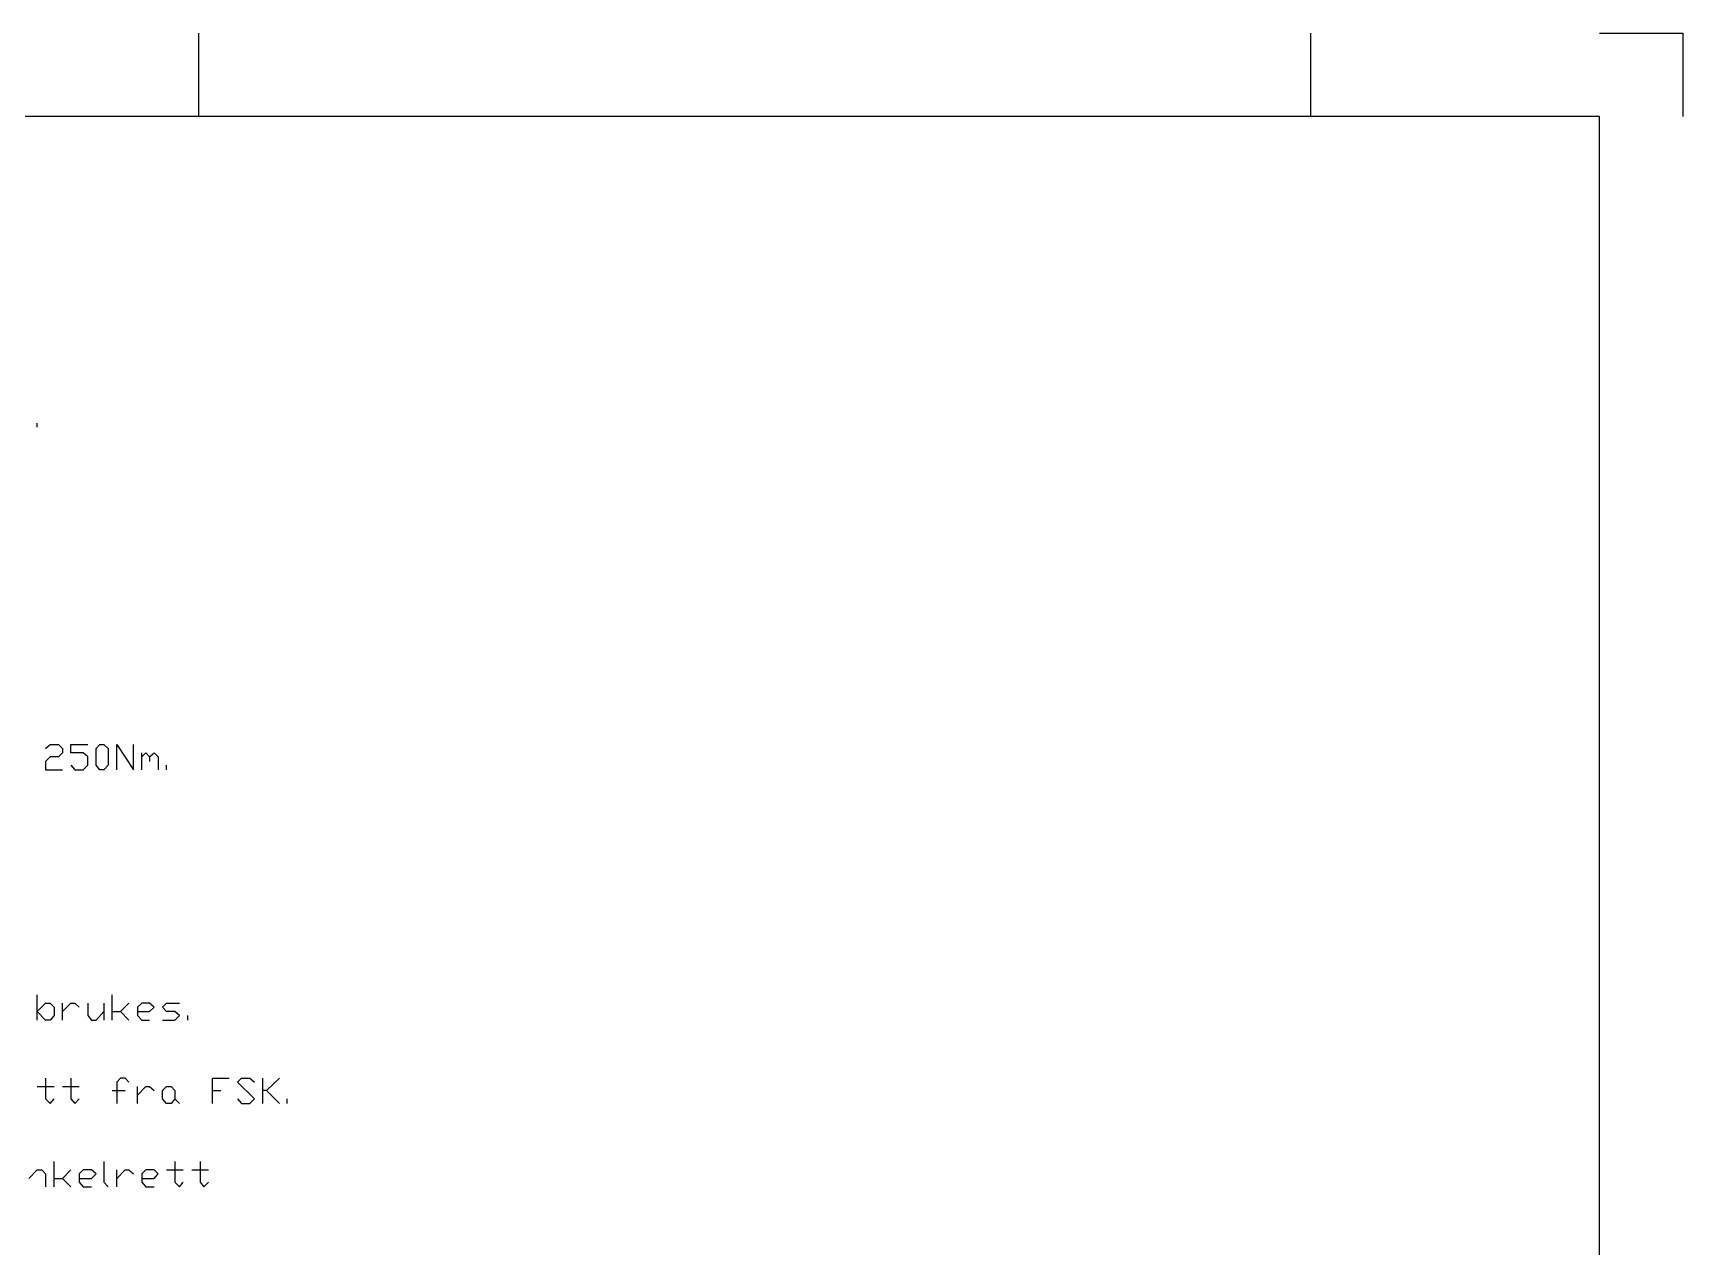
# Model space of a CAD drawing. Header units: millimetres. Extents: x -45 to 90, y -17 to 16.
# Drawn here: x 79.99 to 89.88, y 0.86 to 8.14 of the extents above; entities that cross this region are included whole.
import ezdxf

# ---------------------------------------------------------------- set-up
doc = ezdxf.new("R2010")
doc.units = ezdxf.units.MM
doc.layers.add('PDF_Geometry', color=7, linetype='Continuous')

msp = doc.modelspace()

# ---------------------------------------------------------------- linework, layer by layer
at = {"layer": 'PDF_Geometry', "lineweight": 25}
for points in [[(80.9785, 8.1368), (80.9785, 7.6371)], [(87.6438, 8.1368), (87.6438, 7.6371)], [(89.3766, 8.1368), (89.8762, 8.1368), (89.8762, 7.6371)], [(80.0112, 5.776), (80.0112, 5.7989)], [(80.0616, 3.8507), (80.0891, 3.8736), (80.1396, 3.8736), (80.1625, 3.8507), (80.1625, 3.8232), (80.1396, 3.8002), (80.0891, 3.8002), (80.0616, 3.7727), (80.0616, 3.7223), (80.1625, 3.7223)], [(80.2129, 3.7498), (80.2358, 3.7223), (80.2863, 3.7223), (80.3138, 3.7498), (80.3138, 3.8002), (80.2863, 3.8232), (80.2129, 3.8232), (80.2129, 3.8736), (80.3138, 3.8736)], [(80.488, 3.7223), (80.488, 3.8736), (80.5888, 3.7223), (80.5888, 3.8736)], [(80.6392, 3.7223), (80.6392, 3.8232)], [(80.6392, 3.8002), (80.6622, 3.8232), (80.6851, 3.8002), (80.6851, 3.7727)], [(80.6851, 3.8002), (80.7126, 3.8232), (80.7355, 3.8002), (80.7355, 3.7223)], [(80.7859, 3.7223), (80.7859, 3.7498)], [(80.0112, 2.2233), (80.0112, 2.3746)], [(80.4605, 2.2233), (80.4605, 2.3746)], [(80.1625, 2.2233), (80.1625, 2.3241)], [(80.1625, 2.2737), (80.2129, 2.3241), (80.2358, 2.3241), (80.2633, 2.3012)], [(80.3138, 2.3241), (80.3138, 2.2508), (80.3367, 2.2233), (80.3642, 2.2233), (80.41, 2.2737)], [(80.41, 2.3241), (80.41, 2.2233)], [(80.4605, 2.2737), (80.5109, 2.2737), (80.5613, 2.3241)], [(80.6115, 2.2737), (80.6851, 2.2737), (80.7126, 2.3012), (80.6851, 2.3241), (80.6392, 2.3241), (80.6115, 2.3012), (80.6115, 2.2508), (80.6392, 2.2233), (80.6851, 2.2233)], [(80.763, 2.2233), (80.8364, 2.2233), (80.8639, 2.2508), (80.8364, 2.2737), (80.7859, 2.2737), (80.763, 2.3012), (80.7859, 2.3241), (80.8639, 2.3241)], [(80.5109, 2.2737), (80.5613, 2.2233)], [(80.9143, 2.2233), (80.9143, 2.2508)], [(80.0112, 1.8245), (80.1121, 1.8245)], [(80.0616, 1.8749), (80.0616, 1.7511), (80.0891, 1.7236), (80.1121, 1.7511)], [(80.1625, 1.8245), (80.2633, 1.8245)], [(80.2129, 1.8749), (80.2129, 1.7511), (80.2358, 1.7236), (80.2633, 1.7511)], [(80.4605, 1.8016), (80.5384, 1.8016)], [(80.5613, 1.852), (80.5384, 1.8749), (80.5109, 1.8749), (80.488, 1.852), (80.488, 1.7236)], [(80.6115, 1.7236), (80.6115, 1.8245)], [(80.6115, 1.7741), (80.6622, 1.8245), (80.6851, 1.8245), (80.7126, 1.8016)], [(81.061, 1.7236), (81.061, 1.8749), (81.1618, 1.8749)], [(81.061, 1.8016), (81.1114, 1.8016)], [(81.2123, 1.7511), (81.2352, 1.7236), (81.2856, 1.7236), (81.3131, 1.7511), (81.2123, 1.852), (81.2352, 1.8749), (81.2856, 1.8749), (81.3131, 1.852)], [(81.3635, 1.7236), (81.3635, 1.8749)], [(81.4644, 1.8749), (81.3865, 1.8016), (81.3635, 1.8016)], [(81.3865, 1.8016), (81.4644, 1.7236)], [(80.8364, 1.7511), (80.8639, 1.7236)], [(81.5102, 1.7236), (81.5102, 1.7511)], [(79.9608, 1.2744), (80.0112, 1.3248), (80.0385, 1.3248), (80.0616, 1.3019), (80.0616, 1.224)], [(80.1121, 1.224), (80.1121, 1.3752)], [(80.1121, 1.2744), (80.1625, 1.2744), (80.2129, 1.3248)], [(80.2633, 1.2744), (80.3367, 1.2744), (80.3642, 1.3019), (80.3367, 1.3248), (80.2863, 1.3248), (80.2633, 1.3019), (80.2633, 1.2515), (80.2863, 1.224), (80.3367, 1.224)], [(80.41, 1.3752), (80.41, 1.2515), (80.4375, 1.224)], [(80.488, 1.224), (80.488, 1.3248)], [(80.488, 1.2744), (80.5384, 1.3248), (80.5613, 1.3248), (80.5888, 1.3019)], [(80.6392, 1.2744), (80.7126, 1.2744), (80.7355, 1.3019), (80.7126, 1.3248), (80.6622, 1.3248), (80.6392, 1.3019), (80.6392, 1.2515), (80.6622, 1.224), (80.7126, 1.224)], [(80.7859, 1.3248), (80.8868, 1.3248)], [(80.8364, 1.3752), (80.8364, 1.2515), (80.8639, 1.224), (80.8868, 1.2515)], [(80.9372, 1.3248), (81.0381, 1.3248)], [(80.9876, 1.3752), (80.9876, 1.2515), (81.0106, 1.224), (81.0381, 1.2515)], [(80.1625, 1.2744), (80.2129, 1.224)]]:
    msp.add_lwpolyline(points, dxfattribs=at)
for points in [[(-44.1267, 7.6371), (-44.1267, -6.2069), (89.3766, -6.2069), (89.3766, 7.6371)], [(80.3871, 3.7223), (80.3642, 3.7498), (80.3642, 3.8507), (80.3871, 3.8736), (80.41, 3.8736), (80.4375, 3.8507), (80.4375, 3.7498), (80.41, 3.7223)], [(80.0112, 2.2737), (80.0616, 2.3241), (80.0891, 2.3241), (80.1121, 2.3012), (80.1121, 2.2508), (80.0891, 2.2233), (80.0616, 2.2233)], [(80.8134, 1.7236), (80.7859, 1.7236), (80.763, 1.7511), (80.763, 1.8016), (80.7859, 1.8245), (80.8134, 1.8245), (80.8364, 1.8016), (80.8364, 1.7511)]]:
    msp.add_lwpolyline(points, close=True, dxfattribs=at)

doc.saveas('drawing.dxf')
